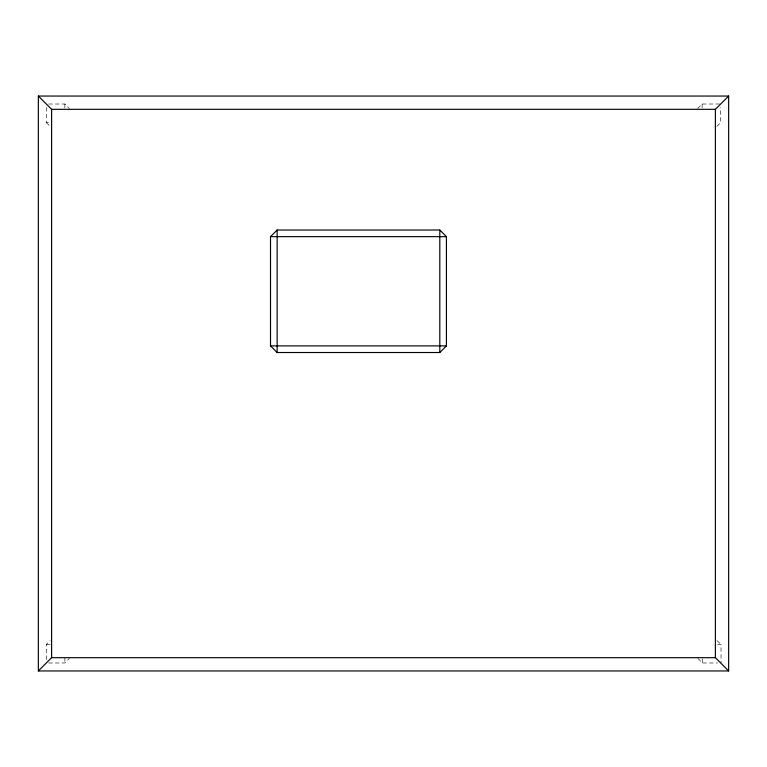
<?xml version="1.0" encoding="UTF-8"?>
<svg xmlns="http://www.w3.org/2000/svg" width="767" height="767" viewBox="0 0 767 767"><rect width="100%" height="100%" fill="white"/><g stroke="black" fill="none" stroke-linecap="round" stroke-linejoin="round"><path stroke-width="0.58" stroke-dasharray="3.83 2.88" d="M46.308 659.505L46.308 644.424L50.104 640.637M48.628 662.985L64.879 662.985L69.423 658.441M697.577 108.559L702.121 104.015L720.692 104.015M716.896 126.363L720.692 122.576L720.692 107.495M48.628 104.015L64.879 104.015L69.423 108.559M46.308 107.495L46.308 122.576L49.491 122.576M46.308 644.424L51.619 644.424M717.644 644.424L721.038 644.424L721.038 662.985M697.922 658.441L702.476 662.985L717.557 662.985M717.001 640.637L721.038 644.424M46.308 122.576L50.104 126.363M702.476 658.748L702.476 662.985M702.121 104.015L702.121 108.252M64.879 104.015L64.879 108.252M64.879 657.683L64.879 662.985"/><path stroke-width="1.15" d="M270.511 236.648L277.136 230.023L439.807 230.023L446.432 236.648L446.432 345.888L439.807 352.523L277.136 352.523L270.511 345.888L270.511 236.648L446.432 236.648M38.35 670.952L51.619 657.683L715.381 657.683L728.65 670.952L38.35 670.952L38.35 96.048L728.65 96.048L728.65 670.952M715.381 657.683L715.381 109.317L728.65 96.048M38.35 96.048L51.619 109.317L715.381 109.317M270.511 345.888L446.432 345.888M439.807 230.023L439.807 352.523M277.136 230.023L277.136 352.523M51.619 109.317L51.619 657.683"/></g></svg>
